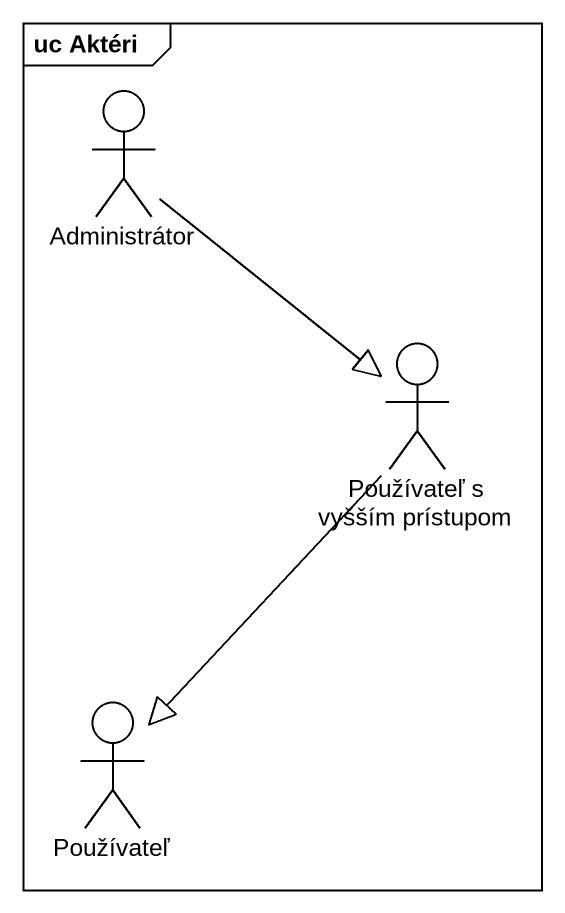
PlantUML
@startuml
mainframe uc Aktéri
actor Administrátor
actor "Používateľ s vyšším prístupom" as Používateľ_s_vyšším
actor Používateľ
Administrátor --|> Používateľ_s_vyšším
Používateľ_s_vyšším --|> Používateľ
@enduml
